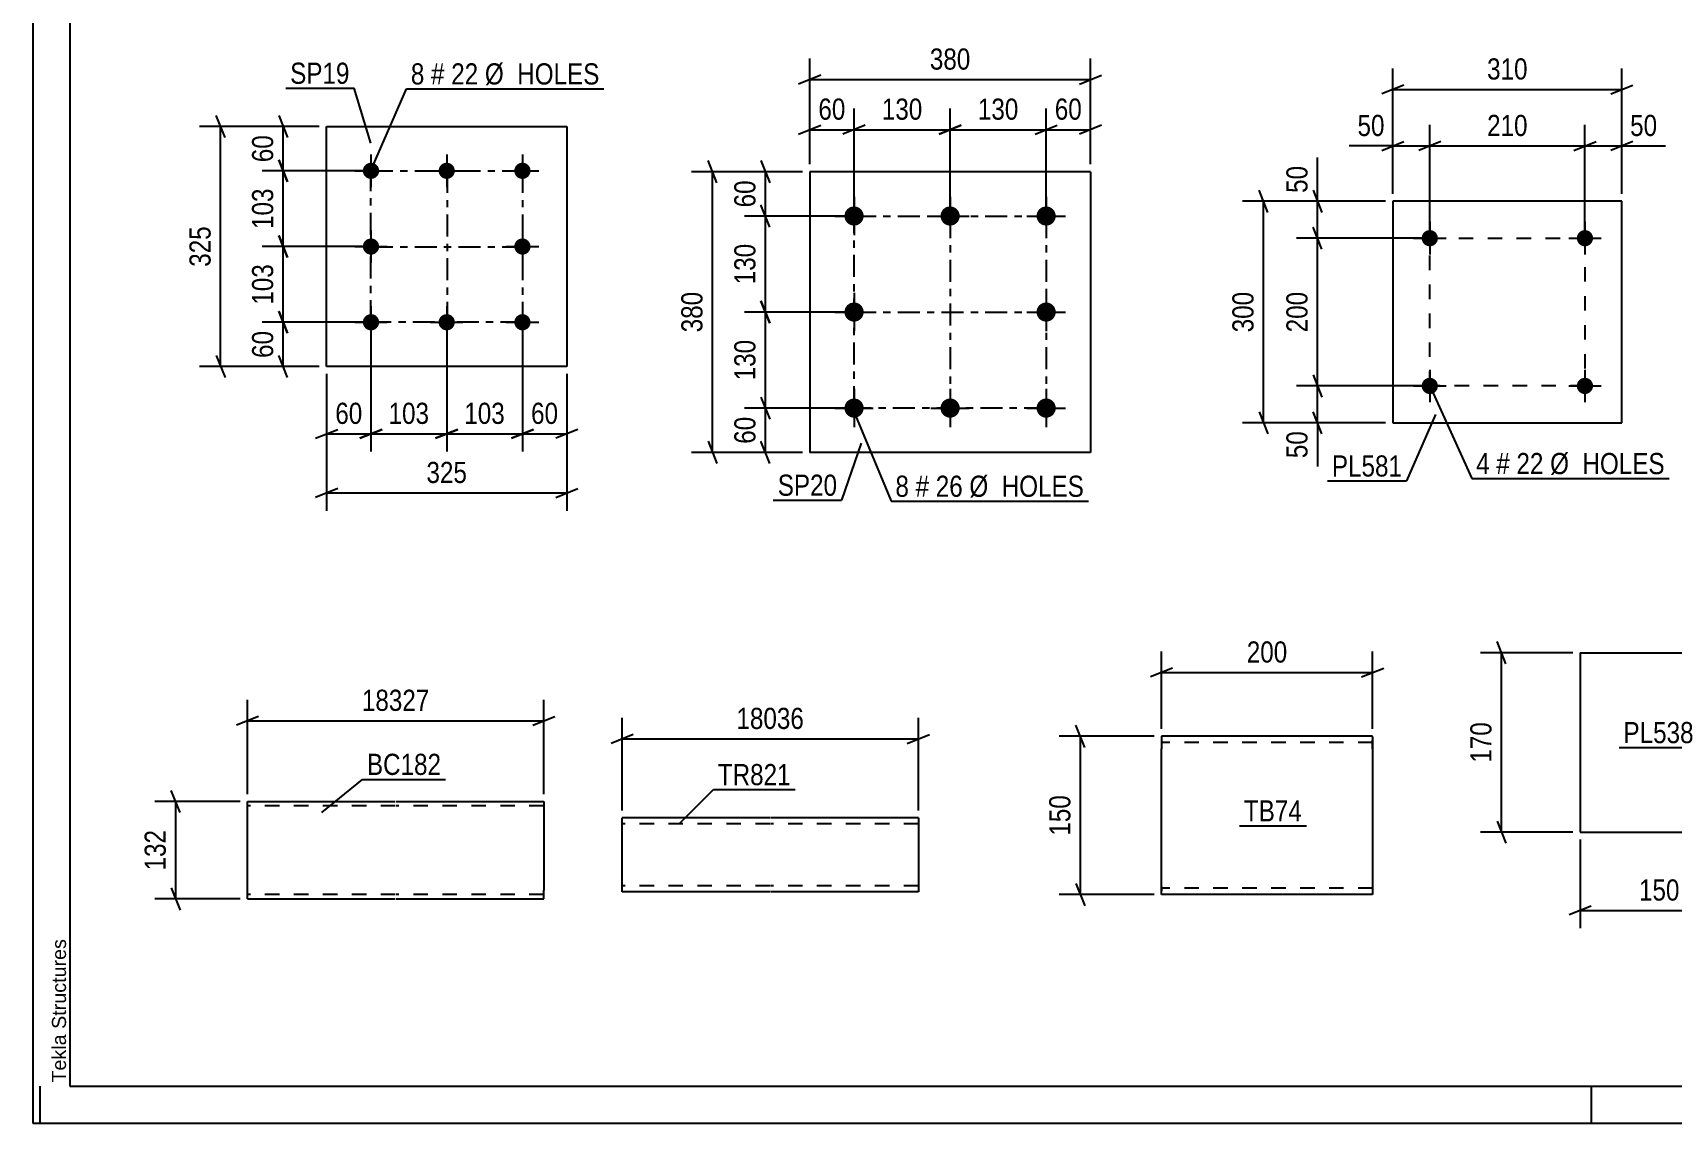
# Model space of a CAD drawing. Header units: millimetres. Extents: x 0 to 841, y 0 to 594.
# Drawn here: x 0 to 221.9, y 0 to 147.6 of the extents above; entities that cross this region are included whole.
import ezdxf

# ---------------------------------------------------------------- set-up
doc = ezdxf.new("R2010")
doc.units = ezdxf.units.MM
doc.linetypes.add('DXK_LINE_DOT2', pattern=[3.9198, 1.9599, -1.9599])
doc.linetypes.add('DXK_LINE_DOT3', pattern=[5.9187, 2.979, -0.9799, 0.9799, -0.9799])
doc.styles.add('Arial', font='ARIAL.TTF', dxfattribs={"height": 0.2})
doc.styles.add('Arial Narrow', font='ARIALN.TTF', dxfattribs={"height": 0.2})

# ---------------------------------------------------------------- blocks, each defined once
blk = doc.blocks.new('Unknown-814748373-1133')
at = {"color": 5, "linetype": 'Continuous'}
for p, q in [((0, 594), (0, 0)), ((5, 589), (5, 5)), ((1, 0), (1, 5)), ((5, 5), (836, 5)), ((211, 0), (211, 5)), ((0, 0), (841, 0))]:
    blk.add_line(p, q, dxfattribs=at)
at = {"color": 174, "linetype": 'Continuous', "style": 'Arial'}
blk.add_text('Tekla Structures', height=1.9102, rotation=90, dxfattribs=at).set_placement((4.5, 5.5))
blk = doc.blocks.new('Part-814748373-1952 - 1936')
at = {"color": 2, "linetype": 'Continuous'}
for p, q in [((105.17, 128.81), (105.17, 90.81)), ((143.17, 128.81), (105.17, 128.81)), ((143.17, 128.81), (143.17, 90.81)), ((143.17, 90.81), (105.17, 90.81))]:
    blk.add_line(p, q, dxfattribs=at)
blk = doc.blocks.new('Bolt-814748373-2013 - 1936')
at = {"linetype": 'Continuous'}
for points in [[(111.17, 124.11, -1), (111.17, 121.51, -1)], [(124.17, 124.11, -1), (124.17, 121.51, -1)], [(137.17, 124.11, -1), (137.17, 121.51, -1)], [(111.17, 111.11, -1), (111.17, 108.51, -1)], [(137.17, 111.11, -1), (137.17, 108.51, -1)], [(111.17, 98.11, -1), (111.17, 95.51, -1)], [(124.17, 98.11, -1), (124.17, 95.51, -1)], [(137.17, 98.11, -1), (137.17, 95.51, -1)]]:
    blk.add_hatch(color=1, dxfattribs=at).paths.add_polyline_path(points)
at = {"color": 1, "linetype": 'Continuous'}
for p, q in [((111.17, 125.41), (111.17, 120.21)), ((124.17, 125.41), (124.17, 120.21)), ((137.17, 125.41), (137.17, 120.21)), ((108.57, 122.81), (113.77, 122.81)), ((121.57, 122.81), (126.77, 122.81)), ((134.57, 122.81), (139.77, 122.81)), ((111.17, 112.41), (111.17, 107.21)), ((137.17, 112.41), (137.17, 107.21)), ((108.57, 109.81), (113.77, 109.81)), ((134.57, 109.81), (139.77, 109.81)), ((111.17, 99.41), (111.17, 94.21)), ((124.17, 99.41), (124.17, 94.21)), ((137.17, 99.41), (137.17, 94.21)), ((108.57, 96.81), (113.77, 96.81)), ((121.57, 96.81), (126.77, 96.81)), ((134.57, 96.81), (139.77, 96.81))]:
    blk.add_line(p, q, dxfattribs=at)
blk = doc.blocks.new('Part-814748373-2172 - 2158')
at = {"color": 2, "linetype": 'Continuous'}
for p, q in [((209.45, 63.7), (209.45, 39.41)), ((209.45, 63.7), (230.87, 63.7)), ((230.87, 63.7), (230.87, 39.41)), ((209.45, 39.41), (230.87, 39.41))]:
    blk.add_line(p, q, dxfattribs=at)
blk = doc.blocks.new('Part-814748373-2130 - 2115')
at = {"color": 2, "linetype": 'Continuous'}
for p, q in [((152.79, 52.38), (152.79, 50.67)), ((181.36, 52.38), (152.79, 52.38)), ((181.36, 52.25), (181.36, 52.38)), ((181.36, 52.25), (181.36, 50.67)), ((152.79, 32.01), (152.79, 50.67)), ((181.36, 50.67), (181.36, 30.95)), ((152.79, 31.08), (152.79, 32.01)), ((152.79, 30.95), (152.79, 31.08)), ((181.36, 30.95), (152.79, 30.95))]:
    blk.add_line(p, q, dxfattribs=at)
at = {"color": 7, "linetype": 'DXK_LINE_DOT2'}
for p, q in [((181.36, 51.53), (152.79, 51.53)), ((181.36, 50.67), (181.36, 51.88)), ((152.79, 32.01), (152.79, 31.46)), ((152.79, 31.81), (152.79, 31.88)), ((181.36, 31.81), (152.79, 31.81)), ((181.36, 31.81), (181.36, 31.88))]:
    blk.add_line(p, q, dxfattribs=at)
blk = doc.blocks.new('Part-814748373-7354 - 7347')
at = {"color": 2, "linetype": 'Continuous'}
for p, q in [((29.07, 43.56), (49.07, 43.56)), ((29.07, 31.56), (29.07, 43.56)), ((49.17, 43.56), (69.17, 43.56)), ((69.17, 43.56), (69.17, 43.47)), ((69.17, 43.47), (69.17, 42.82)), ((69.17, 42.82), (69.17, 31.56)), ((29.07, 30.72), (29.07, 31.56)), ((69.17, 30.36), (69.17, 31.56)), ((29.07, 30.46), (29.07, 30.72)), ((29.07, 30.36), (29.07, 30.46)), ((29.07, 30.36), (49.07, 30.36)), ((49.17, 30.36), (69.17, 30.36))]:
    blk.add_line(p, q, dxfattribs=at)
at = {"color": 7, "linetype": 'DXK_LINE_DOT2'}
for p, q in [((49.07, 42.96), (29.07, 42.96)), ((69.17, 42.96), (49.17, 42.96)), ((69.17, 43.21), (69.17, 42.82)), ((49.07, 30.96), (29.07, 30.96)), ((29.07, 30.36), (29.07, 30.72)), ((69.17, 30.96), (49.17, 30.96)), ((69.17, 30.46), (69.17, 30.72)), ((69.17, 30.36), (69.17, 30.46))]:
    blk.add_line(p, q, dxfattribs=at)
blk = doc.blocks.new('Part-814748373-2216 - 2200')
at = {"color": 2, "linetype": 'Continuous'}
for p, q in [((39.78, 102.43), (39.78, 134.93)), ((39.78, 134.93), (72.28, 134.93)), ((72.28, 134.93), (72.28, 102.43)), ((72.28, 102.43), (39.78, 102.43))]:
    blk.add_line(p, q, dxfattribs=at)
blk = doc.blocks.new('Bolt-814748373-2249 - 2200')
at = {"linetype": 'Continuous'}
for points in [[(45.78, 130.03, -1), (45.78, 127.83, -1)], [(56.03, 130.03, -1), (56.03, 127.83, -1)], [(66.28, 130.03, -1), (66.28, 127.83, -1)], [(45.78, 119.78, -1), (45.78, 117.58, -1)], [(66.28, 119.78, -1), (66.28, 117.58, -1)], [(45.78, 109.53, -1), (45.78, 107.33, -1)], [(56.03, 109.53, -1), (56.03, 107.33, -1)], [(66.28, 109.53, -1), (66.28, 107.33, -1)]]:
    blk.add_hatch(color=1, dxfattribs=at).paths.add_polyline_path(points)
at = {"color": 1, "linetype": 'Continuous'}
for p, q in [((45.78, 131.13), (45.78, 126.73)), ((56.03, 131.13), (56.03, 126.73)), ((66.28, 131.13), (66.28, 126.73)), ((43.58, 128.93), (47.98, 128.93)), ((53.83, 128.93), (58.23, 128.93)), ((64.08, 128.93), (68.48, 128.93)), ((45.78, 120.88), (45.78, 116.48)), ((66.28, 120.88), (66.28, 116.48)), ((43.58, 118.68), (47.98, 118.68)), ((64.08, 118.68), (68.48, 118.68)), ((45.78, 110.63), (45.78, 106.23)), ((56.03, 110.63), (56.03, 106.23)), ((66.28, 110.63), (66.28, 106.23)), ((43.58, 108.43), (47.98, 108.43)), ((53.83, 108.43), (58.23, 108.43)), ((64.08, 108.43), (68.48, 108.43))]:
    blk.add_line(p, q, dxfattribs=at)
blk = doc.blocks.new('Part-814748373-6073 - 6066')
at = {"color": 2, "linetype": 'Continuous'}
for p, q in [((99.77, 41.32), (79.77, 41.32)), ((79.77, 32.92), (79.77, 41.32)), ((119.87, 41.32), (99.87, 41.32)), ((119.87, 41.32), (119.87, 31.32)), ((79.77, 31.32), (79.77, 32.92)), ((99.77, 31.32), (79.77, 31.32)), ((119.87, 31.32), (99.87, 31.32))]:
    blk.add_line(p, q, dxfattribs=at)
at = {"color": 7, "linetype": 'DXK_LINE_DOT2'}
for p, q in [((99.77, 40.52), (79.77, 40.52)), ((119.87, 40.52), (99.87, 40.52)), ((79.77, 31.44), (79.77, 32.92)), ((79.77, 32.12), (79.77, 32.18)), ((99.77, 32.12), (79.77, 32.12)), ((119.87, 32.12), (99.87, 32.12)), ((119.87, 32.12), (119.87, 32.18))]:
    blk.add_line(p, q, dxfattribs=at)
blk = doc.blocks.new('Bolt-814748373-6457 - 6418')
at = {"linetype": 'Continuous'}
for points in [[(190.2, 99.81, -1), (188, 99.81, -1)], [(211.2, 99.81, -1), (209, 99.81, -1)]]:
    blk.add_hatch(color=1, dxfattribs=at).paths.add_polyline_path(points)
at = {"color": 1, "linetype": 'Continuous'}
for p, q in [((189.1, 102.01), (189.1, 97.61)), ((210.1, 102.01), (210.1, 97.61)), ((186.9, 99.81), (191.3, 99.81)), ((207.9, 99.81), (212.3, 99.81))]:
    blk.add_line(p, q, dxfattribs=at)
blk = doc.blocks.new('Bolt-814748373-6452 - 6418')
at = {"linetype": 'Continuous'}
for points in [[(190.2, 119.81, -1), (188, 119.81, -1)], [(211.2, 119.81, -1), (209, 119.81, -1)]]:
    blk.add_hatch(color=1, dxfattribs=at).paths.add_polyline_path(points)
at = {"color": 1, "linetype": 'Continuous'}
for p, q in [((189.1, 122.01), (189.1, 117.61)), ((210.1, 122.01), (210.1, 117.61)), ((186.9, 119.81), (191.3, 119.81)), ((207.9, 119.81), (212.3, 119.81))]:
    blk.add_line(p, q, dxfattribs=at)
blk = doc.blocks.new('Part-814748373-6462 - 6418')
at = {"color": 2, "linetype": 'Continuous'}
for p, q in [((215.1, 124.81), (184.1, 124.81)), ((184.1, 124.81), (184.1, 94.81)), ((215.1, 94.81), (215.1, 124.81)), ((184.1, 94.81), (215.1, 94.81))]:
    blk.add_line(p, q, dxfattribs=at)
blk = doc.blocks.new('Rectangle-814748373-2100 - 1936')
at = {"color": 1, "linetype": 'DXK_LINE_DOT3'}
blk.add_lwpolyline([(111.17, 122.81), (137.17, 122.81), (137.17, 96.81), (111.17, 96.81), (111.17, 122.81)], close=True, dxfattribs=at)
blk = doc.blocks.new('Rectangle-814748373-2336 - 2200')
at = {"color": 1, "linetype": 'DXK_LINE_DOT3'}
blk.add_lwpolyline([(45.78, 128.93), (66.28, 128.93), (66.28, 108.43), (45.78, 108.43), (45.78, 128.93)], close=True, dxfattribs=at)
blk = doc.blocks.new('Rectangle-814748373-6571 - 6418')
at = {"color": 1, "linetype": 'DXK_LINE_DOT2'}
blk.add_lwpolyline([(189.1, 119.81), (210.1, 119.81), (210.1, 99.81), (189.1, 99.81), (189.1, 119.81)], close=True, dxfattribs=at)
blk = doc.blocks.new('Line-814748373-2093 - 1936')
at = {"color": 1, "linetype": 'DXK_LINE_DOT3'}
blk.add_line((124.17, 122.81), (124.17, 96.81), dxfattribs=at)
blk = doc.blocks.new('Line-814748373-2329 - 2200')
at = {"color": 1, "linetype": 'DXK_LINE_DOT3'}
blk.add_line((56.08, 128.93), (56.08, 108.43), dxfattribs=at)
blk = doc.blocks.new('Line-814748373-2086 - 1936')
at = {"color": 1, "linetype": 'DXK_LINE_DOT3'}
blk.add_line((111.17, 109.81), (137.17, 109.81), dxfattribs=at)
blk = doc.blocks.new('Line-814748373-2322 - 2200')
at = {"color": 1, "linetype": 'DXK_LINE_DOT3'}
blk.add_line((45.78, 118.63), (66.28, 118.63), dxfattribs=at)
blk = doc.blocks.new('StraightDimension-814748373-10325 - 1936')
at = {"color": 7, "linetype": 'Continuous'}
for p, q in [((99.77, 121.31), (98.57, 124.31)), ((110.17, 122.81), (96.32, 122.81)), ((99.17, 109.81), (99.17, 122.81)), ((98.57, 111.31), (99.77, 108.31)), ((110.17, 109.81), (96.32, 109.81))]:
    blk.add_line(p, q, dxfattribs=at)
at = {"color": 0}
blk.add_wipeout([(98.42, 119.66), (94.22, 119.66), (94.22, 112.97), (98.42, 112.97)], dxfattribs=at)
at = {"color": 3, "style": 'Arial Narrow'}
blk.add_text('130', height=2.863, rotation=90.0002, dxfattribs=at).set_placement((97.82, 113.57))
blk = doc.blocks.new('StraightDimension-814748373-2072 - 1936')
at = {"color": 7, "linetype": 'Continuous'}
for p, q in [((98.57, 98.31), (99.77, 95.31)), ((110.17, 96.81), (96.32, 96.81)), ((99.17, 90.81), (99.17, 96.81)), ((99.77, 89.31), (98.57, 92.31)), ((104.17, 90.81), (96.32, 90.81))]:
    blk.add_line(p, q, dxfattribs=at)
at = {"color": 0}
blk.add_wipeout([(98.42, 96.24), (94.22, 96.24), (94.22, 91.38), (98.42, 91.38)], dxfattribs=at)
at = {"color": 3, "style": 'Arial Narrow'}
blk.add_text('60', height=2.863, rotation=90.0002, dxfattribs=at).set_placement((97.82, 91.98))
blk = doc.blocks.new('StraightDimension-814748373-2015 - 1936')
at = {"color": 7, "linetype": 'Continuous'}
for p, q in [((105.17, 129.81), (105.17, 144.13)), ((143.17, 129.81), (143.17, 144.13)), ((106.67, 141.88), (103.67, 140.68)), ((105.17, 141.28), (143.17, 141.28)), ((141.67, 140.68), (144.67, 141.88))]:
    blk.add_line(p, q, dxfattribs=at)
at = {"color": 0}
blk.add_wipeout([(127.51, 142.03), (127.51, 146.23), (120.83, 146.23), (120.83, 142.03)], dxfattribs=at)
at = {"color": 3, "style": 'Arial Narrow'}
blk.add_text('380', height=2.863, dxfattribs=at).set_placement((121.43, 142.63))
blk = doc.blocks.new('StraightDimension-814748373-2028 - 1936')
at = {"color": 7, "linetype": 'Continuous'}
for p, q in [((105.17, 129.81), (105.17, 137.35)), ((111.17, 123.81), (111.17, 137.35)), ((103.67, 133.9), (106.67, 135.1)), ((105.17, 134.5), (111.17, 134.5)), ((112.67, 135.1), (109.67, 133.9))]:
    blk.add_line(p, q, dxfattribs=at)
at = {"color": 0}
blk.add_wipeout([(110.6, 135.25), (110.6, 139.45), (105.74, 139.45), (105.74, 135.25)], dxfattribs=at)
at = {"color": 3, "style": 'Arial Narrow'}
blk.add_text('60', height=2.863, dxfattribs=at).set_placement((106.34, 135.85))
blk = doc.blocks.new('StraightDimension-814748373-2038 - 1936')
at = {"color": 7, "linetype": 'Continuous'}
for p, q in [((137.17, 123.81), (137.17, 137.35)), ((143.17, 129.81), (143.17, 137.35)), ((135.67, 133.9), (138.67, 135.1)), ((137.17, 134.5), (143.17, 134.5)), ((144.67, 135.1), (141.67, 133.9))]:
    blk.add_line(p, q, dxfattribs=at)
at = {"color": 0}
blk.add_wipeout([(142.6, 135.25), (142.6, 139.45), (137.74, 139.45), (137.74, 135.25)], dxfattribs=at)
at = {"color": 3, "style": 'Arial Narrow'}
blk.add_text('60', height=2.863, dxfattribs=at).set_placement((138.34, 135.85))
blk = doc.blocks.new('StraightDimension-814748373-2051 - 1936')
at = {"color": 7, "linetype": 'Continuous'}
for p, q in [((104.17, 128.81), (89.15, 128.81)), ((92.6, 127.31), (91.4, 130.31)), ((92, 90.81), (92, 128.81)), ((91.4, 92.31), (92.6, 89.31)), ((104.17, 90.81), (89.15, 90.81))]:
    blk.add_line(p, q, dxfattribs=at)
at = {"color": 0}
blk.add_wipeout([(91.25, 113.16), (87.05, 113.16), (87.05, 106.47), (91.25, 106.47)], dxfattribs=at)
at = {"color": 3, "style": 'Arial Narrow'}
blk.add_text('380', height=2.863, rotation=90.0002, dxfattribs=at).set_placement((90.65, 107.07))
blk = doc.blocks.new('StraightDimension-814748373-2062 - 1936')
at = {"color": 7, "linetype": 'Continuous'}
for p, q in [((104.17, 128.81), (96.32, 128.81)), ((98.57, 130.31), (99.77, 127.31)), ((99.17, 122.81), (99.17, 128.81)), ((99.77, 121.31), (98.57, 124.31)), ((110.17, 122.81), (96.32, 122.81))]:
    blk.add_line(p, q, dxfattribs=at)
at = {"color": 0}
blk.add_wipeout([(98.42, 128.24), (94.22, 128.24), (94.22, 123.38), (98.42, 123.38)], dxfattribs=at)
at = {"color": 3, "style": 'Arial Narrow'}
blk.add_text('60', height=2.863, rotation=90.0002, dxfattribs=at).set_placement((97.82, 123.98))
blk = doc.blocks.new('StraightDimension-814748373-10301 - 1936')
at = {"color": 7, "linetype": 'Continuous'}
for p, q in [((111.17, 123.81), (111.17, 137.35)), ((124.17, 123.81), (124.17, 137.35)), ((112.67, 135.1), (109.67, 133.9)), ((111.17, 134.5), (124.17, 134.5)), ((122.67, 133.9), (125.67, 135.1))]:
    blk.add_line(p, q, dxfattribs=at)
at = {"color": 0}
blk.add_wipeout([(121.01, 135.25), (121.01, 139.45), (114.33, 139.45), (114.33, 135.25)], dxfattribs=at)
at = {"color": 3, "style": 'Arial Narrow'}
blk.add_text('130', height=2.863, dxfattribs=at).set_placement((114.93, 135.85))
blk = doc.blocks.new('StraightDimension-814748373-10303 - 1936')
at = {"color": 7, "linetype": 'Continuous'}
for p, q in [((124.17, 123.81), (124.17, 137.35)), ((137.17, 123.81), (137.17, 137.35)), ((125.67, 135.1), (122.67, 133.9)), ((124.17, 134.5), (137.17, 134.5)), ((135.67, 133.9), (138.67, 135.1))]:
    blk.add_line(p, q, dxfattribs=at)
at = {"color": 0}
blk.add_wipeout([(134.01, 135.25), (134.01, 139.45), (127.33, 139.45), (127.33, 135.25)], dxfattribs=at)
at = {"color": 3, "style": 'Arial Narrow'}
blk.add_text('130', height=2.863, dxfattribs=at).set_placement((127.93, 135.85))
blk = doc.blocks.new('StraightDimension-814748373-10323 - 1936')
at = {"color": 7, "linetype": 'Continuous'}
for p, q in [((99.77, 108.31), (98.57, 111.31)), ((110.17, 109.81), (96.32, 109.81)), ((99.17, 96.81), (99.17, 109.81)), ((98.57, 98.31), (99.77, 95.31)), ((110.17, 96.81), (96.32, 96.81))]:
    blk.add_line(p, q, dxfattribs=at)
at = {"color": 0}
blk.add_wipeout([(98.42, 106.66), (94.22, 106.66), (94.22, 99.97), (98.42, 99.97)], dxfattribs=at)
at = {"color": 3, "style": 'Arial Narrow'}
blk.add_text('130', height=2.863, rotation=90.0002, dxfattribs=at).set_placement((97.82, 100.57))
blk = doc.blocks.new('StraightDimension-814748373-2174 - 2158')
at = {"color": 7, "linetype": 'Continuous'}
for p, q in [((209.45, 38.41), (209.45, 26.39)), ((230.87, 38.41), (230.87, 26.39)), ((210.95, 29.39), (207.95, 28.19)), ((229.37, 28.19), (232.37, 29.39)), ((209.45, 28.79), (230.87, 28.79))]:
    blk.add_line(p, q, dxfattribs=at)
at = {"color": 0}
blk.add_wipeout([(223.5, 29.54), (223.5, 33.74), (216.82, 33.74), (216.82, 29.54)], dxfattribs=at)
at = {"color": 3, "style": 'Arial Narrow'}
blk.add_text('150', height=2.863, dxfattribs=at).set_placement((217.42, 30.14))
blk = doc.blocks.new('StraightDimension-814748373-2185 - 2158')
at = {"color": 7, "linetype": 'Continuous'}
for p, q in [((199.4, 62.2), (198.2, 65.2)), ((208.45, 63.7), (195.95, 63.7)), ((198.8, 39.41), (198.8, 63.7)), ((198.2, 40.91), (199.4, 37.91)), ((208.45, 39.41), (195.95, 39.41))]:
    blk.add_line(p, q, dxfattribs=at)
at = {"color": 0}
blk.add_wipeout([(198.05, 54.9), (193.85, 54.9), (193.85, 48.21), (198.05, 48.21)], dxfattribs=at)
at = {"color": 3, "style": 'Arial Narrow'}
blk.add_text('170', height=2.863, rotation=90.0002, dxfattribs=at).set_placement((197.45, 48.81))
blk = doc.blocks.new('StraightDimension-814748373-2132 - 2115')
at = {"color": 7, "linetype": 'Continuous'}
for p, q in [((142.4, 50.88), (141.2, 53.88)), ((151.79, 52.38), (138.95, 52.38)), ((141.8, 30.95), (141.8, 52.38)), ((141.2, 32.45), (142.4, 29.45)), ((151.79, 30.95), (138.95, 30.95))]:
    blk.add_line(p, q, dxfattribs=at)
at = {"color": 0}
blk.add_wipeout([(141.05, 45.01), (136.85, 45.01), (136.85, 38.33), (141.05, 38.33)], dxfattribs=at)
at = {"color": 3, "style": 'Arial Narrow'}
blk.add_text('150', height=2.863, rotation=90.0002, dxfattribs=at).set_placement((140.45, 38.93))
blk = doc.blocks.new('StraightDimension-814748373-2143 - 2115')
at = {"color": 7, "linetype": 'Continuous'}
for p, q in [((152.79, 53.38), (152.79, 63.86)), ((181.36, 53.38), (181.36, 63.86)), ((154.29, 61.61), (151.29, 60.41)), ((152.79, 61.01), (181.36, 61.01)), ((179.86, 60.41), (182.86, 61.61))]:
    blk.add_line(p, q, dxfattribs=at)
at = {"color": 0}
blk.add_wipeout([(170.42, 61.76), (170.42, 65.96), (163.73, 65.96), (163.73, 61.76)], dxfattribs=at)
at = {"color": 3, "style": 'Arial Narrow'}
blk.add_text('200', height=2.863, dxfattribs=at).set_placement((164.33, 62.36))
blk = doc.blocks.new('StraightDimension-814748373-7357 - 7347')
at = {"color": 7, "linetype": 'Continuous'}
for p, q in [((19.95, 42.06), (18.75, 45.06)), ((28.07, 43.56), (16.5, 43.56)), ((19.35, 30.36), (19.35, 43.56)), ((18.75, 31.86), (19.95, 28.86)), ((28.07, 30.36), (16.5, 30.36))]:
    blk.add_line(p, q, dxfattribs=at)
at = {"color": 0}
blk.add_wipeout([(18.6, 40.31), (14.4, 40.31), (14.4, 33.62), (18.6, 33.62)], dxfattribs=at)
at = {"color": 3, "style": 'Arial Narrow'}
blk.add_text('132', height=2.863, rotation=90.0002, dxfattribs=at).set_placement((18, 34.22))
blk = doc.blocks.new('StraightDimension-814748373-7385 - 7347')
at = {"color": 7, "linetype": 'Continuous'}
for p, q in [((29.07, 44.56), (29.07, 57.32)), ((69.17, 44.56), (69.17, 57.32)), ((30.57, 55.07), (27.57, 53.87)), ((29.07, 54.47), (69.17, 54.47)), ((67.67, 53.87), (70.67, 55.07))]:
    blk.add_line(p, q, dxfattribs=at)
at = {"color": 0}
blk.add_wipeout([(54.29, 55.22), (54.29, 59.42), (43.95, 59.42), (43.95, 55.22)], dxfattribs=at)
at = {"color": 3, "style": 'Arial Narrow'}
blk.add_text('18327', height=2.863, dxfattribs=at).set_placement((44.55, 55.82))
blk = doc.blocks.new('StraightDimension-814748373-2276 - 2200')
at = {"color": 7, "linetype": 'Continuous'}
for p, q in [((39.78, 101.43), (39.78, 82.92)), ((72.28, 101.43), (72.28, 82.92)), ((41.28, 85.92), (38.28, 84.72)), ((39.78, 85.32), (72.28, 85.32)), ((70.78, 84.72), (73.78, 85.92))]:
    blk.add_line(p, q, dxfattribs=at)
at = {"color": 0}
blk.add_wipeout([(59.37, 86.07), (59.37, 90.27), (52.69, 90.27), (52.69, 86.07)], dxfattribs=at)
at = {"color": 3, "style": 'Arial Narrow'}
blk.add_text('325', height=2.863, dxfattribs=at).set_placement((53.29, 86.67))
blk = doc.blocks.new('StraightDimension-814748373-2287 - 2200')
at = {"color": 7, "linetype": 'Continuous'}
for p, q in [((45.78, 107.43), (45.78, 90.92)), ((39.78, 101.43), (39.78, 90.92)), ((38.28, 92.72), (41.28, 93.92)), ((39.78, 93.32), (45.78, 93.32)), ((47.28, 93.92), (44.28, 92.72))]:
    blk.add_line(p, q, dxfattribs=at)
at = {"color": 0}
blk.add_wipeout([(45.21, 94.07), (45.21, 98.27), (40.35, 98.27), (40.35, 94.07)], dxfattribs=at)
at = {"color": 3, "style": 'Arial Narrow'}
blk.add_text('60', height=2.863, dxfattribs=at).set_placement((40.95, 94.67))
blk = doc.blocks.new('StraightDimension-814748373-2251 - 2200')
at = {"color": 7, "linetype": 'Continuous'}
for p, q in [((33.29, 109.93), (34.49, 106.93)), ((44.78, 108.43), (31.04, 108.43)), ((33.89, 102.43), (33.89, 108.43)), ((38.78, 102.43), (31.04, 102.43)), ((34.49, 100.93), (33.29, 103.93))]:
    blk.add_line(p, q, dxfattribs=at)
at = {"color": 0}
blk.add_wipeout([(33.14, 107.86), (28.94, 107.86), (28.94, 103), (33.14, 103)], dxfattribs=at)
at = {"color": 3, "style": 'Arial Narrow'}
blk.add_text('60', height=2.863, rotation=90.0002, dxfattribs=at).set_placement((32.54, 103.6))
blk = doc.blocks.new('StraightDimension-814748373-2261 - 2200')
at = {"color": 7, "linetype": 'Continuous'}
for p, q in [((33.29, 136.43), (34.49, 133.43)), ((38.78, 134.93), (31.04, 134.93)), ((33.89, 128.93), (33.89, 134.93)), ((44.78, 128.93), (31.04, 128.93)), ((34.49, 127.43), (33.29, 130.43))]:
    blk.add_line(p, q, dxfattribs=at)
at = {"color": 0}
blk.add_wipeout([(33.14, 134.36), (28.94, 134.36), (28.94, 129.5), (33.14, 129.5)], dxfattribs=at)
at = {"color": 3, "style": 'Arial Narrow'}
blk.add_text('60', height=2.863, rotation=90.0002, dxfattribs=at).set_placement((32.54, 130.1))
blk = doc.blocks.new('StraightDimension-814748373-2297 - 2200')
at = {"color": 7, "linetype": 'Continuous'}
for p, q in [((66.28, 107.43), (66.28, 90.92)), ((72.28, 101.43), (72.28, 90.92)), ((64.78, 92.72), (67.78, 93.92)), ((66.28, 93.32), (72.28, 93.32)), ((73.78, 93.92), (70.78, 92.72))]:
    blk.add_line(p, q, dxfattribs=at)
at = {"color": 0}
blk.add_wipeout([(71.71, 94.07), (71.71, 98.27), (66.85, 98.27), (66.85, 94.07)], dxfattribs=at)
at = {"color": 3, "style": 'Arial Narrow'}
blk.add_text('60', height=2.863, dxfattribs=at).set_placement((67.45, 94.67))
blk = doc.blocks.new('StraightDimension-814748373-9901 - 2200')
at = {"color": 7, "linetype": 'Continuous'}
for p, q in [((44.78, 128.93), (31.04, 128.93)), ((33.29, 130.43), (34.49, 127.43)), ((33.89, 118.68), (33.89, 128.93)), ((34.49, 117.18), (33.29, 120.18)), ((44.78, 118.68), (31.04, 118.68))]:
    blk.add_line(p, q, dxfattribs=at)
at = {"color": 0}
blk.add_wipeout([(33.14, 127.15), (28.94, 127.15), (28.94, 120.46), (33.14, 120.46)], dxfattribs=at)
at = {"color": 3, "style": 'Arial Narrow'}
blk.add_text('103', height=2.863, rotation=90.0002, dxfattribs=at).set_placement((32.54, 121.06))
blk = doc.blocks.new('StraightDimension-814748373-2312 - 2200')
at = {"color": 7, "linetype": 'Continuous'}
for p, q in [((26.02, 133.43), (24.82, 136.43)), ((38.78, 134.93), (22.57, 134.93)), ((25.42, 102.43), (25.42, 134.93)), ((38.78, 102.43), (22.57, 102.43)), ((24.82, 103.93), (26.02, 100.93))]:
    blk.add_line(p, q, dxfattribs=at)
at = {"color": 0}
blk.add_wipeout([(24.67, 122.02), (20.47, 122.02), (20.47, 115.34), (24.67, 115.34)], dxfattribs=at)
at = {"color": 3, "style": 'Arial Narrow'}
blk.add_text('325', height=2.863, rotation=90.0002, dxfattribs=at).set_placement((24.07, 115.94))
blk = doc.blocks.new('StraightDimension-814748373-9899 - 2200')
at = {"color": 7, "linetype": 'Continuous'}
for p, q in [((33.29, 120.18), (34.49, 117.18)), ((44.78, 118.68), (31.04, 118.68)), ((33.89, 108.43), (33.89, 118.68)), ((34.49, 106.93), (33.29, 109.93)), ((44.78, 108.43), (31.04, 108.43))]:
    blk.add_line(p, q, dxfattribs=at)
at = {"color": 0}
blk.add_wipeout([(33.14, 116.9), (28.94, 116.9), (28.94, 110.21), (33.14, 110.21)], dxfattribs=at)
at = {"color": 3, "style": 'Arial Narrow'}
blk.add_text('103', height=2.863, rotation=90.0002, dxfattribs=at).set_placement((32.54, 110.81))
blk = doc.blocks.new('StraightDimension-814748373-9921 - 2200')
at = {"color": 7, "linetype": 'Continuous'}
for p, q in [((45.78, 107.43), (45.78, 90.92)), ((56.03, 107.43), (56.03, 90.92)), ((44.28, 92.72), (47.28, 93.92)), ((45.78, 93.32), (56.03, 93.32)), ((57.53, 93.92), (54.53, 92.72))]:
    blk.add_line(p, q, dxfattribs=at)
at = {"color": 0}
blk.add_wipeout([(54.25, 94.07), (54.25, 98.27), (47.56, 98.27), (47.56, 94.07)], dxfattribs=at)
at = {"color": 3, "style": 'Arial Narrow'}
blk.add_text('103', height=2.863, dxfattribs=at).set_placement((48.16, 94.67))
blk = doc.blocks.new('StraightDimension-814748373-9923 - 2200')
at = {"color": 7, "linetype": 'Continuous'}
for p, q in [((56.03, 107.43), (56.03, 90.92)), ((66.28, 107.43), (66.28, 90.92)), ((54.53, 92.72), (57.53, 93.92)), ((56.03, 93.32), (66.28, 93.32)), ((67.78, 93.92), (64.78, 92.72))]:
    blk.add_line(p, q, dxfattribs=at)
at = {"color": 0}
blk.add_wipeout([(64.5, 94.07), (64.5, 98.27), (57.81, 98.27), (57.81, 94.07)], dxfattribs=at)
at = {"color": 3, "style": 'Arial Narrow'}
blk.add_text('103', height=2.863, dxfattribs=at).set_placement((58.41, 94.67))
blk = doc.blocks.new('StraightDimension-814748373-6077 - 6066')
at = {"color": 7, "linetype": 'Continuous'}
for p, q in [((79.77, 42.32), (79.77, 54.87)), ((119.87, 42.32), (119.87, 54.87)), ((81.27, 52.62), (78.27, 51.42)), ((79.77, 52.02), (119.87, 52.02)), ((118.37, 51.42), (121.37, 52.62))]:
    blk.add_line(p, q, dxfattribs=at)
at = {"color": 0}
blk.add_wipeout([(104.99, 52.77), (104.99, 56.97), (94.65, 56.97), (94.65, 52.77)], dxfattribs=at)
at = {"color": 3, "style": 'Arial Narrow'}
blk.add_text('18036', height=2.863, dxfattribs=at).set_placement((95.25, 53.37))
blk = doc.blocks.new('StraightDimension-814748373-6507 - 6418')
at = {"color": 7, "linetype": 'Continuous'}
for p, q in [((183.1, 124.81), (163.74, 124.81)), ((167.19, 123.31), (165.99, 126.31)), ((166.59, 94.81), (166.59, 124.81)), ((165.99, 96.31), (167.19, 93.31)), ((183.1, 94.81), (163.74, 94.81))]:
    blk.add_line(p, q, dxfattribs=at)
at = {"color": 0}
blk.add_wipeout([(165.84, 113.16), (161.64, 113.16), (161.64, 106.47), (165.84, 106.47)], dxfattribs=at)
at = {"color": 3, "style": 'Arial Narrow'}
blk.add_text('300', height=2.863, rotation=90.0002, dxfattribs=at).set_placement((165.24, 107.07))
blk = doc.blocks.new('StraightDimension-814748373-6464 - 6418')
at = {"color": 7, "linetype": 'Continuous'}
for p, q in [((173.3, 101.31), (174.5, 98.31)), ((188.1, 99.81), (171.05, 99.81)), ((173.9, 94.81), (173.9, 99.81)), ((174.5, 93.31), (173.3, 96.31)), ((183.1, 94.81), (171.05, 94.81))]:
    blk.add_line(p, q, dxfattribs=at)
at = {"color": 0}
blk.add_wipeout([(173.15, 94.29), (168.95, 94.29), (168.95, 89.43), (173.15, 89.43)], dxfattribs=at)
at = {"color": 7, "linetype": 'Continuous'}
blk.add_line((173.9, 94.81), (173.9, 88.91), dxfattribs=at)
blk.add_line((173.9, 94.81), (173.9, 88.91), dxfattribs=at)
at = {"color": 3, "style": 'Arial Narrow'}
blk.add_text('50', height=2.863, rotation=90.0002, dxfattribs=at).set_placement((172.55, 90.03))
blk = doc.blocks.new('StraightDimension-814748373-6477 - 6418')
at = {"color": 7, "linetype": 'Continuous'}
for p, q in [((174.5, 118.31), (173.3, 121.31)), ((188.1, 119.81), (171.05, 119.81)), ((173.9, 99.81), (173.9, 119.81)), ((173.3, 101.31), (174.5, 98.31)), ((188.1, 99.81), (171.05, 99.81))]:
    blk.add_line(p, q, dxfattribs=at)
at = {"color": 0}
blk.add_wipeout([(173.15, 113.16), (168.95, 113.16), (168.95, 106.47), (173.15, 106.47)], dxfattribs=at)
at = {"color": 3, "style": 'Arial Narrow'}
blk.add_text('200', height=2.863, rotation=90.0002, dxfattribs=at).set_placement((172.55, 107.07))
blk = doc.blocks.new('StraightDimension-814748373-6493 - 6418')
at = {"color": 7, "linetype": 'Continuous'}
for p, q in [((183.1, 124.81), (171.05, 124.81)), ((173.3, 126.31), (174.5, 123.31)), ((173.9, 119.81), (173.9, 124.81)), ((174.5, 118.31), (173.3, 121.31)), ((188.1, 119.81), (171.05, 119.81))]:
    blk.add_line(p, q, dxfattribs=at)
at = {"color": 0}
blk.add_wipeout([(173.15, 130.19), (168.95, 130.19), (168.95, 125.34), (173.15, 125.34)], dxfattribs=at)
at = {"color": 7, "linetype": 'Continuous'}
blk.add_line((173.9, 124.81), (173.9, 130.72), dxfattribs=at)
blk.add_line((173.9, 124.81), (173.9, 130.72), dxfattribs=at)
at = {"color": 3, "style": 'Arial Narrow'}
blk.add_text('50', height=2.863, rotation=90.0002, dxfattribs=at).set_placement((172.55, 125.94))
blk = doc.blocks.new('StraightDimension-814748373-6518 - 6418')
at = {"color": 7, "linetype": 'Continuous'}
for p, q in [((184.1, 125.81), (184.1, 142.79)), ((215.1, 125.81), (215.1, 142.79)), ((185.6, 140.54), (182.6, 139.34)), ((184.1, 139.94), (215.1, 139.94)), ((213.6, 139.34), (216.6, 140.54))]:
    blk.add_line(p, q, dxfattribs=at)
at = {"color": 0}
blk.add_wipeout([(202.94, 140.69), (202.94, 144.89), (196.26, 144.89), (196.26, 140.69)], dxfattribs=at)
at = {"color": 3, "style": 'Arial Narrow'}
blk.add_text('310', height=2.863, dxfattribs=at).set_placement((196.86, 141.29))
blk = doc.blocks.new('StraightDimension-814748373-6529 - 6418')
at = {"color": 7, "linetype": 'Continuous'}
for p, q in [((210.1, 120.81), (210.1, 135.14)), ((215.1, 125.81), (215.1, 135.14)), ((208.6, 131.69), (211.6, 132.89)), ((210.1, 132.29), (215.1, 132.29)), ((216.6, 132.89), (213.6, 131.69))]:
    blk.add_line(p, q, dxfattribs=at)
at = {"color": 0}
blk.add_wipeout([(220.48, 133.04), (220.48, 137.24), (215.62, 137.24), (215.62, 133.04)], dxfattribs=at)
at = {"color": 7, "linetype": 'Continuous'}
blk.add_line((215.1, 132.29), (221, 132.29), dxfattribs=at)
blk.add_line((215.1, 132.29), (221, 132.29), dxfattribs=at)
at = {"color": 3, "style": 'Arial Narrow'}
blk.add_text('50', height=2.863, dxfattribs=at).set_placement((216.22, 133.64))
blk = doc.blocks.new('StraightDimension-814748373-6542 - 6418')
at = {"color": 7, "linetype": 'Continuous'}
for p, q in [((189.1, 120.81), (189.1, 135.14)), ((210.1, 120.81), (210.1, 135.14)), ((190.6, 132.89), (187.6, 131.69)), ((189.1, 132.29), (210.1, 132.29)), ((208.6, 131.69), (211.6, 132.89))]:
    blk.add_line(p, q, dxfattribs=at)
at = {"color": 0}
blk.add_wipeout([(202.94, 133.04), (202.94, 137.24), (196.26, 137.24), (196.26, 133.04)], dxfattribs=at)
at = {"color": 3, "style": 'Arial Narrow'}
blk.add_text('210', height=2.863, dxfattribs=at).set_placement((196.86, 133.64))
blk = doc.blocks.new('StraightDimension-814748373-6558 - 6418')
at = {"color": 7, "linetype": 'Continuous'}
for p, q in [((184.1, 125.81), (184.1, 135.14)), ((189.1, 120.81), (189.1, 135.14)), ((182.6, 131.69), (185.6, 132.89)), ((184.1, 132.29), (189.1, 132.29)), ((190.6, 132.89), (187.6, 131.69))]:
    blk.add_line(p, q, dxfattribs=at)
at = {"color": 0}
blk.add_wipeout([(183.57, 133.04), (183.57, 137.24), (178.72, 137.24), (178.72, 133.04)], dxfattribs=at)
at = {"color": 7, "linetype": 'Continuous'}
blk.add_line((184.1, 132.29), (178.19, 132.29), dxfattribs=at)
blk.add_line((184.1, 132.29), (178.19, 132.29), dxfattribs=at)
at = {"color": 3, "style": 'Arial Narrow'}
blk.add_text('50', height=2.863, dxfattribs=at).set_placement((179.32, 133.64))
blk = doc.blocks.new('Mark-814748373-1948 - 1936')
at = {"color": 0}
blk.add_wipeout([(108.88, 84.94), (108.88, 87.94), (100.84, 87.94), (100.84, 84.94)], dxfattribs=at)
blk.add_wipeout([(108.88, 84.94), (108.88, 87.94), (100.84, 87.94), (100.84, 84.94)], dxfattribs=at)
at = {"color": 30, "linetype": 'Continuous'}
for p in [(112.15, 92.08), (100.24, 84.34)]:
    blk.add_line(p, (109.48, 84.34), dxfattribs=at)
at = {"color": 3, "style": 'Arial Narrow'}
blk.add_text('SP20', height=2.863, dxfattribs=at).set_placement((100.84, 84.94))
blk = doc.blocks.new('Mark-814748373-2009 - 1936')
at = {"color": 0}
blk.add_wipeout([(118.6, 84.8), (118.6, 87.8), (116.77, 87.8), (116.77, 84.8)], dxfattribs=at)
blk.add_wipeout([(118.6, 84.8), (118.6, 87.8), (116.77, 87.8), (116.77, 84.8)], dxfattribs=at)
at = {"color": 7, "linetype": 'Continuous'}
blk.add_line((110.93, 96.91), (116.17, 84.2), dxfattribs=at)
at = {"color": 0}
blk.add_wipeout([(121.33, 84.8), (121.33, 87.8), (119.5, 87.8), (119.5, 84.8)], dxfattribs=at)
blk.add_wipeout([(121.33, 84.8), (121.33, 87.8), (119.5, 87.8), (119.5, 84.8)], dxfattribs=at)
at = {"color": 3, "style": 'Arial Narrow'}
blk.add_text('8', height=2.86, dxfattribs=at).set_placement((116.77, 84.8))
at = {"color": 0}
blk.add_wipeout([(125.88, 84.8), (125.88, 87.8), (122.23, 87.8), (122.23, 84.8)], dxfattribs=at)
blk.add_wipeout([(125.88, 84.8), (125.88, 87.8), (122.23, 87.8), (122.23, 84.8)], dxfattribs=at)
at = {"color": 3, "style": 'Arial Narrow'}
blk.add_text('#', height=2.86, dxfattribs=at).set_placement((119.5, 84.8))
at = {"color": 0}
blk.add_wipeout([(142.31, 84.8), (142.31, 87.8), (126.78, 87.8), (126.78, 84.8)], dxfattribs=at)
blk.add_wipeout([(142.31, 84.8), (142.31, 87.8), (126.78, 87.8), (126.78, 84.8)], dxfattribs=at)
at = {"color": 7, "linetype": 'Continuous'}
blk.add_line((116.17, 84.2), (142.91, 84.2), dxfattribs=at)
at = {"color": 3, "style": 'Arial Narrow'}
for s, p in [('26', (122.23, 84.8)), ('Ø  HOLES', (126.78, 84.8))]:
    blk.add_text(s, height=2.863, dxfattribs=at).set_placement(p)
blk = doc.blocks.new('Mark-814748373-2170 - 2158')
at = {"color": 0}
blk.add_wipeout([(224.82, 51.45), (224.82, 54.45), (215.32, 54.45), (215.32, 51.45)], dxfattribs=at)
blk.add_wipeout([(224.82, 51.45), (224.82, 54.45), (215.32, 54.45), (215.32, 51.45)], dxfattribs=at)
at = {"color": 30, "linetype": 'Continuous'}
blk.add_line((214.72, 50.85), (225.42, 50.85), dxfattribs=at)
at = {"color": 3, "style": 'Arial Narrow'}
blk.add_text('PL538', height=2.863, dxfattribs=at).set_placement((215.32, 51.45))
blk = doc.blocks.new('Mark-814748373-2128 - 2115')
at = {"color": 0}
blk.add_wipeout([(171.79, 40.85), (171.79, 43.85), (163.94, 43.85), (163.94, 40.85)], dxfattribs=at)
blk.add_wipeout([(171.79, 40.85), (171.79, 43.85), (163.94, 43.85), (163.94, 40.85)], dxfattribs=at)
at = {"color": 30, "linetype": 'Continuous'}
blk.add_line((163.34, 40.25), (172.39, 40.25), dxfattribs=at)
at = {"color": 3, "style": 'Arial Narrow'}
blk.add_text('TB74', height=2.863, dxfattribs=at).set_placement((163.94, 40.85))
blk = doc.blocks.new('Mark-814748373-7350 - 7347')
at = {"color": 0}
blk.add_wipeout([(55.28, 47.15), (55.28, 50.15), (45.23, 50.15), (45.23, 47.15)], dxfattribs=at)
blk.add_wipeout([(55.28, 47.15), (55.28, 50.15), (45.23, 50.15), (45.23, 47.15)], dxfattribs=at)
at = {"color": 30, "linetype": 'Continuous'}
for p, q in [((39.11, 42.06), (44.63, 46.55)), ((44.63, 46.55), (55.88, 46.55))]:
    blk.add_line(p, q, dxfattribs=at)
at = {"color": 3, "style": 'Arial Narrow'}
blk.add_text('BC182', height=2.863, dxfattribs=at).set_placement((45.23, 47.15))
blk = doc.blocks.new('Mark-814748373-2212 - 2200')
at = {"color": 0}
blk.add_wipeout([(42.88, 140.71), (42.88, 143.71), (34.84, 143.71), (34.84, 140.71)], dxfattribs=at)
blk.add_wipeout([(42.88, 140.71), (42.88, 143.71), (34.84, 143.71), (34.84, 140.71)], dxfattribs=at)
at = {"color": 30, "linetype": 'Continuous'}
for p in [(34.24, 140.11), (45.78, 132.68)]:
    blk.add_line(p, (43.48, 140.11), dxfattribs=at)
at = {"color": 3, "style": 'Arial Narrow'}
blk.add_text('SP19', height=2.863, dxfattribs=at).set_placement((34.84, 140.71))
blk = doc.blocks.new('Mark-814748373-2245 - 2200')
at = {"color": 0}
blk.add_wipeout([(53.01, 140.62), (53.01, 143.62), (51.18, 143.62), (51.18, 140.62)], dxfattribs=at)
blk.add_wipeout([(53.01, 140.62), (53.01, 143.62), (51.18, 143.62), (51.18, 140.62)], dxfattribs=at)
at = {"color": 7, "linetype": 'Continuous'}
blk.add_line((45.68, 128.74), (50.58, 140.02), dxfattribs=at)
at = {"color": 0}
blk.add_wipeout([(55.74, 140.62), (55.74, 143.62), (53.91, 143.62), (53.91, 140.62)], dxfattribs=at)
blk.add_wipeout([(55.74, 140.62), (55.74, 143.62), (53.91, 143.62), (53.91, 140.62)], dxfattribs=at)
at = {"color": 3, "style": 'Arial Narrow'}
blk.add_text('8', height=2.86, dxfattribs=at).set_placement((51.18, 140.62))
at = {"color": 0}
blk.add_wipeout([(60.3, 140.62), (60.3, 143.62), (56.64, 143.62), (56.64, 140.62)], dxfattribs=at)
blk.add_wipeout([(60.3, 140.62), (60.3, 143.62), (56.64, 143.62), (56.64, 140.62)], dxfattribs=at)
at = {"color": 3, "style": 'Arial Narrow'}
blk.add_text('#', height=2.86, dxfattribs=at).set_placement((53.91, 140.62))
at = {"color": 0}
blk.add_wipeout([(76.72, 140.62), (76.72, 143.62), (61.2, 143.62), (61.2, 140.62)], dxfattribs=at)
blk.add_wipeout([(76.72, 140.62), (76.72, 143.62), (61.2, 143.62), (61.2, 140.62)], dxfattribs=at)
at = {"color": 7, "linetype": 'Continuous'}
blk.add_line((50.58, 140.02), (77.32, 140.02), dxfattribs=at)
at = {"color": 3, "style": 'Arial Narrow'}
for s, p in [('22', (56.64, 140.62)), ('Ø  HOLES', (61.2, 140.62))]:
    blk.add_text(s, height=2.863, dxfattribs=at).set_placement(p)
blk = doc.blocks.new('Mark-814748373-6069 - 6066')
at = {"color": 0}
blk.add_wipeout([(102.59, 45.76), (102.59, 48.76), (92.73, 48.76), (92.73, 45.76)], dxfattribs=at)
blk.add_wipeout([(102.59, 45.76), (102.59, 48.76), (92.73, 48.76), (92.73, 45.76)], dxfattribs=at)
at = {"color": 30, "linetype": 'Continuous'}
for p, q in [((87.58, 40.61), (92.13, 45.16)), ((92.13, 45.16), (103.19, 45.16))]:
    blk.add_line(p, q, dxfattribs=at)
at = {"color": 3, "style": 'Arial Narrow'}
blk.add_text('TR821', height=2.863, dxfattribs=at).set_placement((92.73, 45.76))
blk = doc.blocks.new('MarkSet-814748373-6618 - 6418')
at = {"color": 0}
blk.add_wipeout([(197.21, 87.87), (197.21, 90.87), (195.38, 90.87), (195.38, 87.87)], dxfattribs=at)
blk.add_wipeout([(197.21, 87.87), (197.21, 90.87), (195.38, 90.87), (195.38, 87.87)], dxfattribs=at)
at = {"color": 7, "linetype": 'Continuous'}
blk.add_line((189.1, 99.81), (194.78, 87.27), dxfattribs=at)
at = {"color": 0}
blk.add_wipeout([(199.93, 87.87), (199.93, 90.87), (198.11, 90.87), (198.11, 87.87)], dxfattribs=at)
blk.add_wipeout([(199.93, 87.87), (199.93, 90.87), (198.11, 90.87), (198.11, 87.87)], dxfattribs=at)
at = {"color": 3, "style": 'Arial Narrow'}
blk.add_text('4', height=2.86, dxfattribs=at).set_placement((195.38, 87.87))
at = {"color": 0}
blk.add_wipeout([(204.49, 87.87), (204.49, 90.87), (200.83, 90.87), (200.83, 87.87)], dxfattribs=at)
blk.add_wipeout([(204.49, 87.87), (204.49, 90.87), (200.83, 90.87), (200.83, 87.87)], dxfattribs=at)
at = {"color": 3, "style": 'Arial Narrow'}
blk.add_text('#', height=2.86, dxfattribs=at).set_placement((198.11, 87.87))
at = {"color": 0}
blk.add_wipeout([(220.92, 87.87), (220.92, 90.87), (205.39, 90.87), (205.39, 87.87)], dxfattribs=at)
blk.add_wipeout([(220.92, 87.87), (220.92, 90.87), (205.39, 90.87), (205.39, 87.87)], dxfattribs=at)
at = {"color": 7, "linetype": 'Continuous'}
blk.add_line((194.78, 87.27), (221.52, 87.27), dxfattribs=at)
at = {"color": 3, "style": 'Arial Narrow'}
for s, p in [('22', (200.83, 87.87)), ('Ø  HOLES', (205.39, 87.87))]:
    blk.add_text(s, height=2.863, dxfattribs=at).set_placement(p)
blk = doc.blocks.new('Mark-814748373-6458 - 6418')
at = {"color": 0}
blk.add_wipeout([(185.35, 87.54), (185.35, 90.54), (175.85, 90.54), (175.85, 87.54)], dxfattribs=at)
blk.add_wipeout([(185.35, 87.54), (185.35, 90.54), (175.85, 90.54), (175.85, 87.54)], dxfattribs=at)
at = {"color": 30, "linetype": 'Continuous'}
for p in [(189.88, 95.96), (175.25, 86.94)]:
    blk.add_line(p, (185.95, 86.94), dxfattribs=at)
at = {"color": 3, "style": 'Arial Narrow'}
blk.add_text('PL581', height=2.863, dxfattribs=at).set_placement((175.85, 87.54))

msp = doc.modelspace()

# ---------------------------------------------------------------- block references
for name in ['Unknown-814748373-1133', 'Part-814748373-2216 - 2200', 'Bolt-814748373-2249 - 2200', 'Rectangle-814748373-2336 - 2200', 'Line-814748373-2329 - 2200', 'Part-814748373-1952 - 1936', 'Bolt-814748373-2013 - 1936', 'Part-814748373-6462 - 6418', 'Rectangle-814748373-2100 - 1936', 'Line-814748373-2093 - 1936', 'Bolt-814748373-6452 - 6418', 'Line-814748373-2322 - 2200', 'Rectangle-814748373-6571 - 6418', 'Line-814748373-2086 - 1936', 'Bolt-814748373-6457 - 6418', 'Part-814748373-2172 - 2158', 'Part-814748373-2130 - 2115', 'Part-814748373-7354 - 7347', 'Part-814748373-6073 - 6066']:
    msp.add_blockref(name, (0, 0))

# ---------------------------------------------------------------- next in the draw order: block references
for name in ['StraightDimension-814748373-2015 - 1936', 'StraightDimension-814748373-2261 - 2200', 'StraightDimension-814748373-10325 - 1936', 'StraightDimension-814748373-6507 - 6418', 'StraightDimension-814748373-2276 - 2200', 'StraightDimension-814748373-2072 - 1936', 'StraightDimension-814748373-6077 - 6066', 'StraightDimension-814748373-2132 - 2115', 'Mark-814748373-2170 - 2158', 'StraightDimension-814748373-7357 - 7347', 'Mark-814748373-2128 - 2115', 'StraightDimension-814748373-2174 - 2158']:
    msp.add_blockref(name, (0, 0))

# ---------------------------------------------------------------- next in the draw order: block references
for name in ['StraightDimension-814748373-2028 - 1936', 'StraightDimension-814748373-2038 - 1936', 'StraightDimension-814748373-9901 - 2200', 'StraightDimension-814748373-2287 - 2200', 'StraightDimension-814748373-2297 - 2200', 'StraightDimension-814748373-6464 - 6418', 'StraightDimension-814748373-2143 - 2115', 'StraightDimension-814748373-2185 - 2158', 'StraightDimension-814748373-7385 - 7347', 'Mark-814748373-6069 - 6066']:
    msp.add_blockref(name, (0, 0))

# ---------------------------------------------------------------- next in the draw order: block references
for name in ['StraightDimension-814748373-2051 - 1936', 'StraightDimension-814748373-6477 - 6418', 'StraightDimension-814748373-2251 - 2200', 'Mark-814748373-7350 - 7347']:
    msp.add_blockref(name, (0, 0))

# ---------------------------------------------------------------- next in the draw order: block references
for name in ['StraightDimension-814748373-2312 - 2200', 'StraightDimension-814748373-2062 - 1936', 'StraightDimension-814748373-6493 - 6418', 'StraightDimension-814748373-10323 - 1936', 'MarkSet-814748373-6618 - 6418', 'Mark-814748373-1948 - 1936']:
    msp.add_blockref(name, (0, 0))

# ---------------------------------------------------------------- next in the draw order: block references
for name in ['StraightDimension-814748373-6518 - 6418', 'Mark-814748373-2212 - 2200', 'StraightDimension-814748373-10301 - 1936', 'StraightDimension-814748373-9899 - 2200', 'Mark-814748373-2009 - 1936', 'Mark-814748373-6458 - 6418']:
    msp.add_blockref(name, (0, 0))

# ---------------------------------------------------------------- next in the draw order: block references
for name in ['Mark-814748373-2245 - 2200', 'StraightDimension-814748373-10303 - 1936', 'StraightDimension-814748373-6529 - 6418', 'StraightDimension-814748373-9921 - 2200']:
    msp.add_blockref(name, (0, 0))

# ---------------------------------------------------------------- next in the draw order: block references
for name in ['StraightDimension-814748373-6542 - 6418', 'StraightDimension-814748373-9923 - 2200']:
    msp.add_blockref(name, (0, 0))

# ---------------------------------------------------------------- next in the draw order: block references
msp.add_blockref('StraightDimension-814748373-6558 - 6418', (0, 0))

doc.saveas('drawing.dxf')
